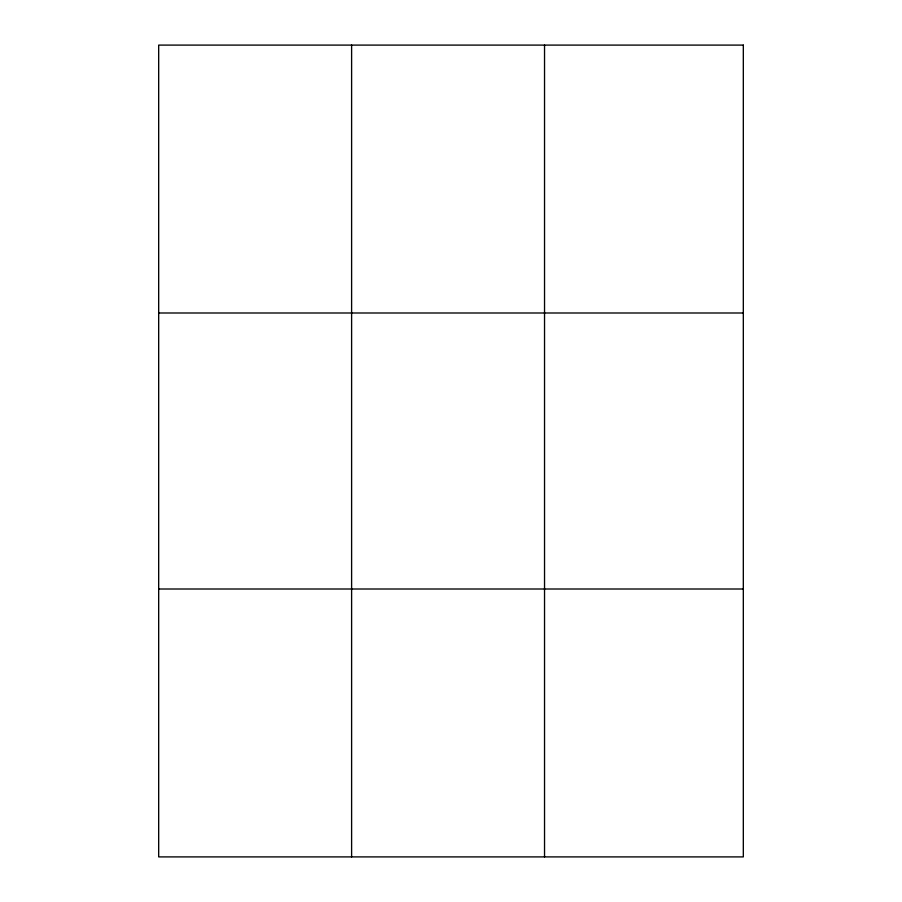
<?xml version="1.0" encoding="UTF-8"?>
<svg xmlns="http://www.w3.org/2000/svg" width="902" height="902" viewBox="0 0 902 902"><rect width="100%" height="100%" fill="white"/><g stroke="black" fill="none" stroke-linecap="round" stroke-linejoin="round"><path stroke-width="1.35" d="M351.611 856.9L351.611 45.1M544.537 856.9L544.537 45.1M158.684 312.994L743.316 312.994M158.684 589.006L743.316 589.006M743.316 45.1L743.316 856.9L158.684 856.9L158.684 45.1L743.316 45.1"/></g></svg>
